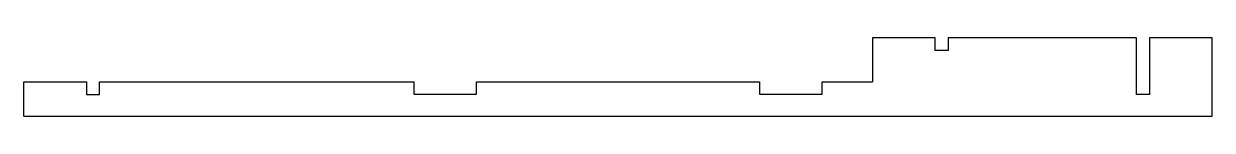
# Model space of a CAD drawing. Header units: millimetres. Extents: x 0 to 378, y 0 to 25.
import ezdxf

# ---------------------------------------------------------------- set-up
doc = ezdxf.new("R2010")
doc.units = ezdxf.units.MM
doc.layers.get('0').update_dxf_attribs({"linetype": 'CONTINUOUS'})

msp = doc.modelspace()

# ---------------------------------------------------------------- linework, layer by layer
for p, q in [((290, 25), (270, 25)), ((270, 25), (270, 11)), ((290, 20.95), (290, 25)), ((354.05, 25), (294.05, 25)), ((294.05, 25), (294.05, 20.95)), ((354.05, 6.95), (354.05, 25)), ((378.1, 25), (358.1, 25)), ((358.1, 25), (358.1, 6.95)), ((378.1, 0), (378.1, 25)), ((294.05, 20.95), (290, 20.95)), ((0, 11), (20, 11)), ((0, 0), (0, 11)), ((20, 11), (20, 6.95)), ((24.05, 11), (124.05, 11)), ((24.05, 6.95), (24.05, 11)), ((124.05, 11), (124.05, 7)), ((144.05, 11), (234.05, 11)), ((144.05, 7), (144.05, 11)), ((234.05, 11), (234.05, 7)), ((254.05, 7), (254.05, 11)), ((254.05, 11), (270, 11)), ((20, 6.95), (24.05, 6.95)), ((124.05, 7), (144.05, 7)), ((234.05, 7), (254.05, 7)), ((358.1, 6.95), (354.05, 6.95)), ((0, 0), (378.1, 0))]:
    msp.add_line(p, q)

doc.saveas('drawing.dxf')
